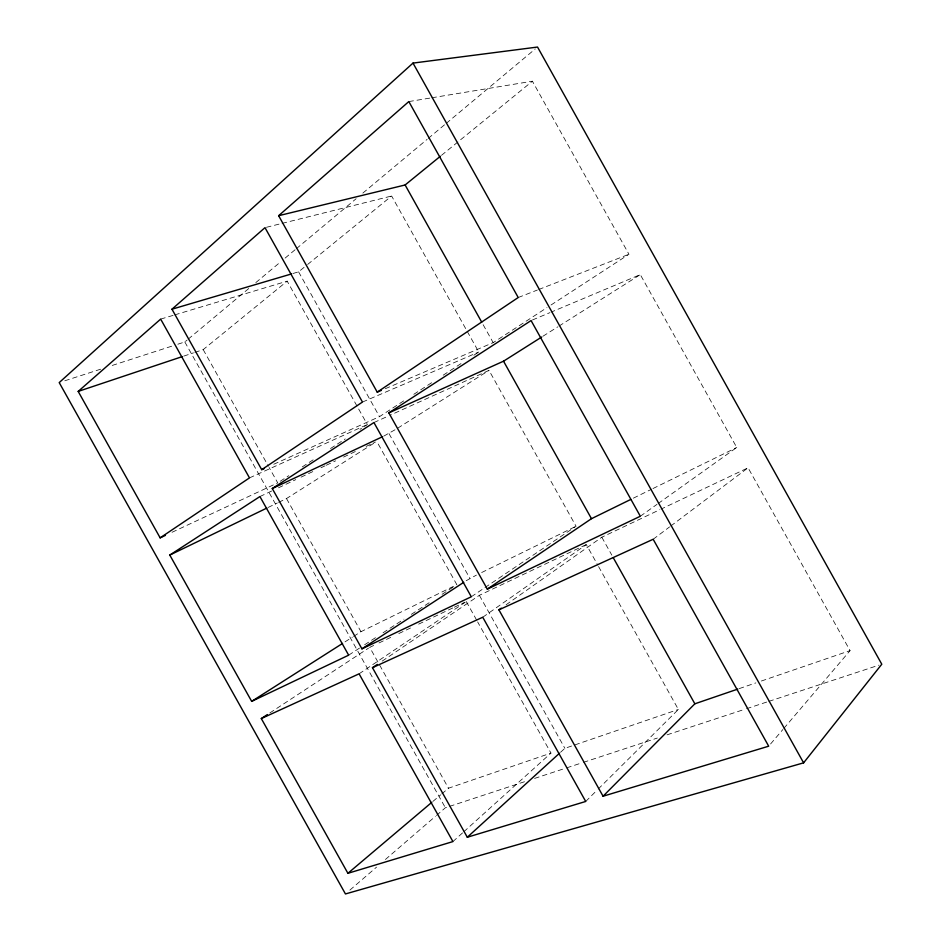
<?xml version="1.0" encoding="UTF-8"?>
<svg xmlns="http://www.w3.org/2000/svg" width="941" height="941" viewBox="0 0 941 941"><rect width="100%" height="100%" fill="white"/><g stroke="black" fill="none" stroke-linecap="round" stroke-linejoin="round"><path stroke-width="0.71" stroke-dasharray="4.71 3.53" d="M770.585 743.966L782.888 729.522M783.829 728.405L850.064 650.631L748.083 467.806L661.111 509.081M585.714 801.461L597.159 790.099M598.205 789.064L678.379 709.455L598.429 566.306M560.554 752.282L564.882 748.33L678.379 709.455M452.927 841.583L462.725 832.738M463.819 831.75L550.979 753.094L477.652 621.919M349.887 890.115L376.541 867.132M385.422 859.474L435.377 816.376M436.495 815.424L445.375 807.754L448.163 806.837M432.86 801.45L440.682 794.827M441.8 793.886L448.504 788.205L550.979 753.094M177.849 344.206L184.824 341.948L187.083 340.066M188.212 339.125L249.059 288.252M255.823 282.594L280.606 261.869M285.123 258.093L295.262 249.612M296.391 248.671L356.11 198.739M362.873 193.081L427.096 139.386M428.226 138.445L445.128 124.306M446.257 123.365L535.276 48.932M194.858 352.405L203.197 349.617L287.181 281.147L367.343 424.556L359.98 429.343M292.957 273.502L298.579 271.843L306.531 265.374M307.66 264.445L391.621 195.999L465.901 329.009M441.494 155.336L532.406 81.208L628.953 254.27L548.215 306.825M653.172 539.264L669.58 526.913M670.745 526.031L748.083 467.806M640.327 516.244L656.994 504.364M658.182 503.517L736.744 447.481L640.303 274.619L551.308 312.047M506.082 604.781L601.817 537.217L659.794 509.704M482.745 617.237L586.302 544.58L597.723 565.035M382.187 661.111L479.369 595.324L586.302 544.58M359.086 673.827L465.042 602.369M471.3 596.759L576.068 526.254L489.014 370.378L389.986 415.275M269.832 712.96L368.507 648.161M466.183 580.715L476.417 575.104M280.183 481.286L288.781 475.687M302.284 466.901L315.788 458.114M330.514 448.528L345.241 438.941M273.76 464.254L379.505 416.64L404.018 400.678M413.817 394.303L433.425 381.54M443.223 375.165L462.831 362.403M473.864 355.216L478.769 352.028L466.618 330.291M385.328 388.692L493.166 342.653L546.992 307.625M348.652 655.171L359.721 647.961M364.637 644.761L378.153 635.951M383.081 632.752L403.983 619.131M411.358 614.332L431.025 601.511M442.094 594.3L454.385 586.302M345.006 641.868L352.369 637.175M353.593 636.398L360.968 631.693L456.844 584.69L376.765 441.423M278.63 502.365L286.499 498.554L375.53 442.199M383.716 436.154L396.432 428.978M397.667 428.19L489.014 370.378M542.957 336.231L557.742 326.88M558.978 326.092L640.303 274.619M481.663 572.528L576.068 526.254M633.352 498.165L651.678 489.191M652.983 488.544L736.744 447.481M268.138 507.446L277.313 503M373.695 645.467L369.719 647.361L448.504 788.205M378.976 642.962L393.526 636.057M398.819 633.552L413.37 626.647M418.651 624.13L453.044 607.815M454.362 607.192L464.936 602.169M259.928 496.554L271.878 490.92M278.512 487.791L295.78 479.639M301.085 477.134L315.694 470.241M320.999 467.736L324.986 465.854M326.315 465.23L335.608 460.843M343.571 457.079L358.18 450.186M366.143 446.434L375.435 442.047M172.038 532.288L277.736 482.874L269.138 467.501M249.483 477.887L366.002 425.156M373.93 422.556L388.657 415.887M362.473 402.054L478.769 352.028M532.43 319.987L549.956 312.624M518.22 297.521L537.358 290.04M538.722 289.51L628.953 254.27M739.203 688.612L755.823 682.919M761.375 681.013L850.064 650.631M183.754 356.11L193.47 352.863M449.551 806.378L527.642 780.701M534.606 778.407L565.282 768.315M566.682 767.856L582.02 762.81M583.408 762.351L657.312 738.05M667.063 734.839L745.154 709.161M746.542 708.702L767.456 701.821M768.856 701.363L879 665.134M64.788 380.787L101.087 369.048M112.25 365.437L172.262 346.017M160.664 319.105L173.32 315.317M174.72 314.894L287.181 281.147M266.421 227.299L280.653 223.735M282.077 223.382L391.621 195.999M408.829 101.569L430.378 98.017M431.813 97.782L532.406 81.208M483.145 324.704L493.166 342.653M601.817 537.217L611.838 555.155M298.579 271.843L379.505 416.64M389.021 433.66L469.865 578.315M479.369 595.324L564.882 748.33M466.265 601.546L476.946 620.648M203.197 349.617L268.42 466.218M286.499 498.554L360.968 631.693M184.824 341.948L445.375 807.754"/><path stroke-width="1.41" d="M803.602 762.845L881.788 664.217L537.534 47.05L413.005 63.094L59.212 382.599L345.453 893.95L803.602 762.845L413.005 63.094M501.294 608.157L498.906 609.85L603.063 796.227L694.846 703.809L737.815 689.083M377.329 664.405L372.471 667.698L467.301 837.243L559.46 753.27M78.185 391.409L160.664 319.105L249.483 477.887L160.146 537.852L78.185 391.409L182.366 356.58M171.968 309.201L264.997 227.651L362.473 402.054L261.716 469.677L171.968 309.201L291.545 273.925M278.63 215.701L408.829 101.569L518.22 297.521L377.235 392.138L278.63 215.701L405.124 184.977L440.353 156.265M267.397 714.56L261.304 718.559L347.911 873.307L431.743 802.391M487.32 589.125L640.327 516.244L531.077 320.563L388.833 412.887L487.32 589.125L591.477 518.691L630.741 499.448M361.932 648.843L471.3 596.759L373.93 422.556L272.267 488.544L361.932 648.843L463.737 582.326M169.792 555.072L259.928 496.554L348.652 655.171L251.67 701.363L169.792 555.072L266.832 508.081M251.67 701.363L342.548 643.444M388.833 412.887L503.529 361.191L541.722 337.019M272.267 488.544L382.387 436.777M160.146 537.852L165.428 535.382M261.304 718.559L359.086 673.827L452.927 841.583L347.911 873.307M372.471 667.698L482.745 617.237L585.714 801.461L467.301 837.243M498.906 609.85L653.172 539.264L768.691 746.189L603.063 796.227M261.716 469.677L264.397 468.477M377.235 392.138L381.281 390.409M405.124 184.977L481.721 322.14M503.529 361.191L591.477 518.691M613.273 557.719L694.846 703.809"/></g></svg>
